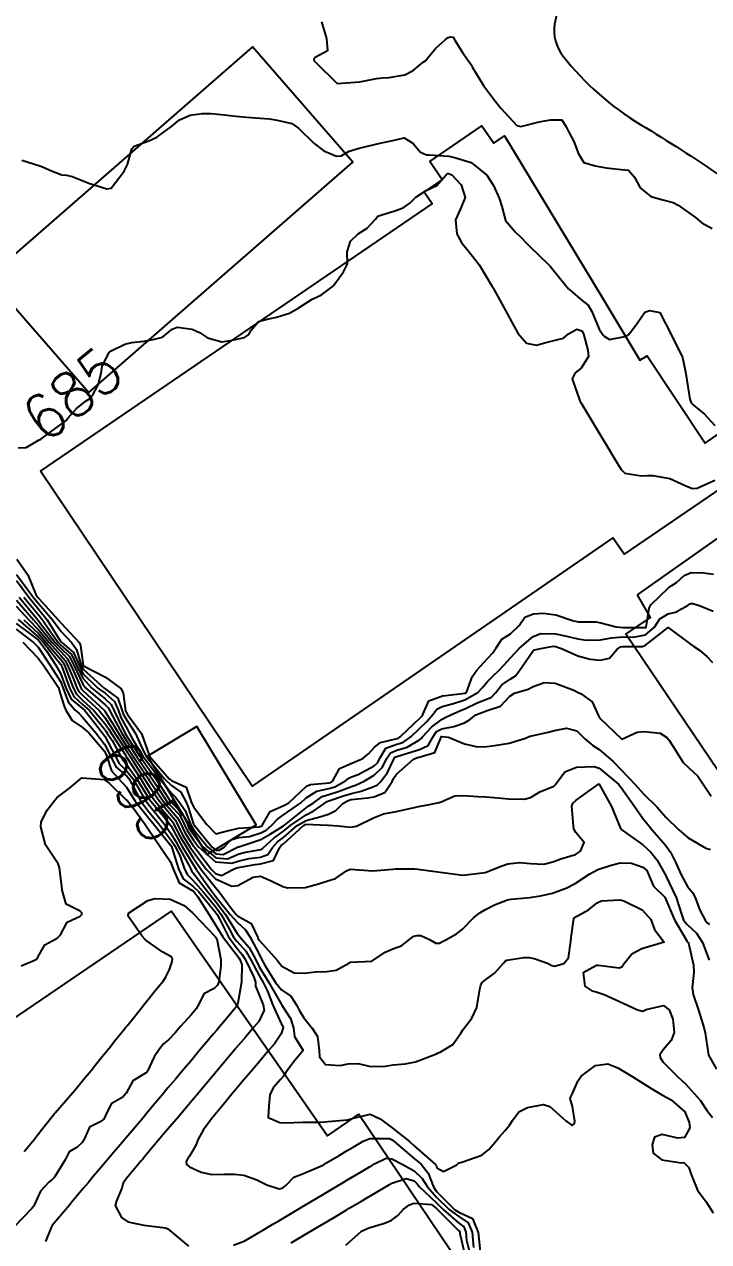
# Model space of a CAD drawing. Header units: metres. Extents: x 298520 to 308411, y 7433745 to 7450750.
# Drawn here: x 300762.4 to 300823.2, y 7443958.8 to 7444067.1 of the extents above; entities that cross this region are included whole.
import ezdxf
from ezdxf.enums import TextEntityAlignment as Align

# ---------------------------------------------------------------- set-up
doc = ezdxf.new("R2010")
doc.units = ezdxf.units.M
doc.header["$LTSCALE"] = 10
for name, color, linetype in [('Cotas', 45, 'Continuous'), ('Curvas de Nivel 1m', 11, 'Continuous'), ('Curvas de Nivel 5m', 15, 'Continuous'), ('Edificações', 30, 'Continuous'), ('Vias Primárias', 230, 'Continuous')]:
    doc.layers.add(name, color=color, linetype=linetype)
doc.styles.add('Style-STANDARD', font='STANDARD.shx')

msp = doc.modelspace()

# ---------------------------------------------------------------- linework, layer by layer
at = {"layer": 'Curvas de Nivel 1m', "flags": 128}
for points, elevation in [([(300788.81, 7444067.28), (300789.24, 7444065.81), (300789.33, 7444064.72), (300788.24, 7444064.12), (300788.11, 7444063.95), (300788.16, 7444063.82), (300788.23, 7444063.73), (300790.21, 7444061.8), (300792.21, 7444061.94), (300793.71, 7444062.26), (300794.22, 7444062.32), (300794.82, 7444062.34), (300796.22, 7444062.59), (300796.97, 7444062.97), (300797.86, 7444063.7), (300798.07, 7444063.86), (300798.24, 7444064.05), (300798.98, 7444064.96), (300799.79, 7444065.68), (300800.06, 7444065.89), (300800.27, 7444065.97), (300800.51, 7444065.93), (300800.66, 7444065.67), (300801.34, 7444064.57), (300802.01, 7444063.65), (300802.1, 7444063.52), (300802.23, 7444063.23), (300803.22, 7444061.64), (300804.19, 7444060.33), (300804.75, 7444059.62), (300806.17, 7444058.07), (300806.53, 7444057.97), (300808.17, 7444058.39), (300809.17, 7444058.57), (300810.17, 7444058.57), (300810.56, 7444057.95), (300810.77, 7444057.55), (300811.26, 7444056.65), (300811.66, 7444055.54), (300812.13, 7444054.77), (300813.16, 7444054.49), (300814.13, 7444054.32), (300815.47, 7444054.15), (300816.12, 7444054.11), (300816.64, 7444053.48), (300817.16, 7444052.53), (300818.1, 7444051.76), (300819.18, 7444051.45), (300820.09, 7444051.21), (300820.53, 7444050.99), (300822.07, 7444049.88), (300822.65, 7444049.41), (300823.57, 7444048.91)], 683), ([(300762.13, 7444055), (300763.74, 7444054.49), (300764.12, 7444054.33), (300764.62, 7444054.1), (300765.71, 7444053.68), (300766.11, 7444053.66), (300766.63, 7444053.55), (300768.1, 7444052.95), (300769.71, 7444052.43), (300770.1, 7444052.5), (300771.26, 7444054.02), (300771.55, 7444054.59), (300771.92, 7444056.01), (300772.15, 7444056.24), (300773.45, 7444056.7), (300774.15, 7444057.02), (300775.45, 7444057.97), (300776.17, 7444058.57), (300777.12, 7444059), (300778.18, 7444059.15), (300778.98, 7444059.13), (300780.17, 7444059.01), (300781.17, 7444058.91), (300782.17, 7444058.8), (300783.32, 7444058.73), (300784.17, 7444058.66), (300784.87, 7444058.56), (300786.17, 7444058.24), (300786.77, 7444057.83), (300788.15, 7444056.47), (300789.02, 7444055.81), (300790.14, 7444055.33), (300790.56, 7444055.37), (300791.27, 7444055.78), (300792.15, 7444056.05), (300793.53, 7444056.38), (300794.15, 7444056.52), (300795.16, 7444056.73), (300796.16, 7444056.96), (300796.92, 7444056.49), (300797.62, 7444055.71), (300798.14, 7444055.46), (300798.38, 7444055.45), (300800.14, 7444055.33), (300800.54, 7444055.27), (300802.13, 7444054.79), (300803.52, 7444053.64), (300804.1, 7444052.73), (300804.61, 7444051.62), (300804.84, 7444050.87), (300805.18, 7444049.62), (300806.05, 7444048.58), (300806.57, 7444048.12), (300807.07, 7444047.59), (300807.55, 7444047.09), (300808.03, 7444046.66), (300809.14, 7444045.57), (300810.01, 7444044.49), (300810.77, 7444043.55), (300811.98, 7444042.5), (300812.52, 7444042.08), (300812.85, 7444041.53), (300813.5, 7444039.96), (300813.8, 7444039.51), (300813.86, 7444039.43), (300813.94, 7444039.33), (300814.42, 7444039.03), (300815.94, 7444039.35), (300816.14, 7444039.49), (300816.92, 7444040.51), (300817.56, 7444041.47), (300817.97, 7444041.61), (300818.9, 7444041.45), (300819.94, 7444039.44), (300820.91, 7444037.43), (300821.18, 7444036.16), (300821.31, 7444035.43), (300821.57, 7444033.73), (300821.68, 7444033.42), (300821.87, 7444033.23), (300822.87, 7444032.41), (300823.79, 7444031.39)], 684), ([(300761.7, 7444019.52), (300762.67, 7444018.12), (300763.4, 7444016.38), (300763.57, 7444016.11), (300763.66, 7444016), (300765.4, 7444014.09), (300765.64, 7444013.82), (300767.26, 7444012.07), (300767.36, 7444011.82), (300767.59, 7444010.06), (300767.62, 7444010.03), (300769.58, 7444009), (300770.95, 7444008.02), (300771.16, 7444007.62), (300771.38, 7444006.01), (300771.42, 7444005.89), (300771.54, 7444005.7), (300772.79, 7444004), (300773.49, 7444001.99), (300775.26, 7443999.97), (300775.47, 7443999.82), (300776.75, 7443999.24), (300777.22, 7443997.94), (300777.27, 7443997.77), (300777.44, 7443997.46), (300778.58, 7443995.93), (300779.41, 7443995.07), (300780.07, 7443995.26), (300781.42, 7443995.59), (300783.25, 7443995.71), (300783.42, 7443995.75), (300783.5, 7443995.79), (300783.56, 7443995.87), (300784.24, 7443997.06), (300785.44, 7443997.59), (300785.91, 7443997.84), (300787.47, 7443999.33), (300787.81, 7443999.48), (300789.47, 7443999.61), (300789.63, 7443999.64), (300789.82, 7443999.8), (300790.4, 7444000.88), (300791.49, 7444001.38), (300792.48, 7444001.77), (300793.02, 7444002.24), (300793.51, 7444002.8), (300794.06, 7444003.2), (300795.52, 7444003.56), (300795.65, 7444003.6), (300795.83, 7444003.73), (300797.54, 7444005.37), (300797.71, 7444005.53), (300797.81, 7444005.7), (300798.35, 7444006.9), (300799.56, 7444007.35), (300799.86, 7444007.37), (300801.56, 7444007.58), (300801.69, 7444007.66), (300802.21, 7444009.03), (300802.63, 7444009.64), (300803.6, 7444010.69), (300804.05, 7444011.19), (300804.35, 7444011.62), (300804.86, 7444012.38), (300805.63, 7444012.88), (300806.39, 7444013.6), (300806.89, 7444014.34), (300807.65, 7444014.65), (300808.51, 7444014.71), (300809.65, 7444014.57), (300811.14, 7444014.05), (300811.64, 7444013.92), (300813.22, 7444013.93), (300813.64, 7444013.86), (300815.03, 7444013.5), (300815.63, 7444013.42), (300815.7, 7444013.42), (300817.63, 7444013.42), (300817.69, 7444013.47), (300817.96, 7444015.16), (300818.11, 7444015.46), (300819.68, 7444016.96), (300819.96, 7444017.16), (300820.37, 7444017.43), (300821.07, 7444018.05), (300821.7, 7444018.31), (300822.8, 7444018.3), (300823.69, 7444018.17)], 686), ([(300761.68, 7444018.13), (300763.17, 7444016.11), (300763.66, 7444015.53), (300764.86, 7444014.1), (300765.63, 7444013.07), (300766.6, 7444012.08), (300767.02, 7444011.48), (300767.43, 7444010.06), (300767.59, 7444009.72), (300769.48, 7444008.04), (300769.56, 7444007.99), (300770.68, 7444007.15), (300771.07, 7444006.02), (300771.19, 7444005.66), (300771.53, 7444005.09), (300772.25, 7444004), (300772.84, 7444002.66), (300773.21, 7444001.99), (300773.49, 7444001.61), (300774.83, 7443999.98), (300775.46, 7443999.37), (300776.28, 7443998.78), (300776.74, 7443997.95), (300776.94, 7443997.45), (300777.42, 7443995.94), (300779.06, 7443993.92), (300779.4, 7443993.64), (300779.7, 7443993.62), (300780.13, 7443993.91), (300780.75, 7443994.56), (300781.41, 7443994.76), (300782.39, 7443994.86), (300783.42, 7443995.17), (300783.87, 7443995.42), (300784.38, 7443995.86), (300784.88, 7443996.4), (300785.43, 7443996.76), (300786.96, 7443997.83), (300787.45, 7443998.27), (300788.4, 7443998.87), (300789.46, 7443999.11), (300790, 7443999.26), (300790.95, 7443999.79), (300791.24, 7444000.02), (300791.48, 7444000.14), (300792.07, 7444000.37), (300793.49, 7444001.13), (300793.81, 7444001.43), (300793.97, 7444001.75), (300794.54, 7444002.71), (300795.51, 7444003.05), (300796.03, 7444003.2), (300796.76, 7444003.71), (300797.53, 7444004.44), (300798.17, 7444005.06), (300798.71, 7444005.69), (300799.07, 7444006.16), (300799.55, 7444006.4), (300800.55, 7444006.67), (300801.56, 7444006.99), (300802.71, 7444007.64), (300803.12, 7444008.09), (300803.58, 7444008.63), (300804.08, 7444009.13), (300804.58, 7444009.62), (300805.08, 7444010.13), (300805.6, 7444010.71), (300806.42, 7444011.6), (300807.62, 7444012.63), (300808.31, 7444012.89), (300809.63, 7444012.88), (300810.48, 7444012.7), (300811.62, 7444012.41), (300812.39, 7444012.3), (300813.62, 7444012.32), (300814.6, 7444012.52), (300815.62, 7444012.59), (300816.53, 7444012.58), (300817.63, 7444012.79), (300818.43, 7444013.46), (300818.91, 7444014.19), (300819.65, 7444014.66), (300820.29, 7444014.8), (300821.41, 7444015.42), (300821.56, 7444015.53), (300821.66, 7444015.57), (300821.81, 7444015.57), (300822.34, 7444015.41), (300823.66, 7444014.88)], 687), ([(300761.68, 7444017.6), (300762.76, 7444016.12), (300763.65, 7444015.04), (300764.39, 7444014.1), (300765.61, 7444012.16), (300765.7, 7444012.09), (300766.75, 7444011.22), (300767.23, 7444010.07), (300767.58, 7444009.35), (300768.91, 7444008.05), (300769.56, 7444007.58), (300770.39, 7444006.86), (300770.73, 7444006.02), (300770.95, 7444005.43), (300771.53, 7444004.35), (300771.71, 7444004.01), (300771.95, 7444003.57), (300772.92, 7444002), (300773.49, 7444001.21), (300774.43, 7443999.98), (300775.45, 7443998.71), (300775.81, 7443998.33), (300776.12, 7443997.96), (300776.66, 7443997.17), (300777.15, 7443995.94), (300777.23, 7443995.75), (300777.42, 7443995.48), (300778.66, 7443993.93), (300779.39, 7443993.29), (300780.06, 7443993.25), (300781.34, 7443993.9), (300781.38, 7443993.92), (300781.4, 7443993.93), (300781.44, 7443993.94), (300783.41, 7443994.58), (300784.23, 7443995.04), (300785.42, 7443995.78), (300785.52, 7443995.85), (300787.44, 7443997.4), (300787.69, 7443997.56), (300788.05, 7443997.81), (300788.87, 7443998.39), (300789.45, 7443998.58), (300790.38, 7443998.87), (300791.47, 7443999.29), (300791.83, 7443999.42), (300792.61, 7443999.76), (300793.48, 7444000.29), (300794.23, 7444001), (300794.59, 7444001.74), (300794.94, 7444002.3), (300795.5, 7444002.52), (300796.42, 7444002.8), (300797.52, 7444003.44), (300797.67, 7444003.55), (300797.8, 7444003.7), (300798.62, 7444004.6), (300799.54, 7444005.29), (300799.8, 7444005.42), (300800.31, 7444005.67), (300801.16, 7444006.05), (300801.55, 7444006.21), (300802.64, 7444006.73), (300803.56, 7444007.1), (300803.94, 7444007.25), (300804.28, 7444007.62), (300804.86, 7444008.33), (300805.58, 7444008.85), (300806.05, 7444009.14), (300806.43, 7444009.6), (300807.61, 7444011.32), (300807.75, 7444011.44), (300808.32, 7444011.57), (300809.42, 7444011.76), (300809.61, 7444011.75), (300810.16, 7444011.55), (300811.61, 7444010.91), (300812.69, 7444010.61), (300813.6, 7444010.52), (300814.41, 7444010.69), (300815.11, 7444011.5), (300815.41, 7444011.7), (300815.62, 7444011.73), (300817.35, 7444011.74), (300817.62, 7444011.85), (300819.63, 7444013.44), (300821.62, 7444011.96), (300821.94, 7444011.74), (300822.42, 7444011.41), (300823.07, 7444010.86), (300823.6, 7444010.32)], 688), ([(300761.65, 7444015.32), (300762.78, 7444014.12), (300763.63, 7444013.23), (300764.59, 7444012.1), (300765.6, 7444010.95), (300766.01, 7444010.49), (300766.22, 7444010.08), (300766.71, 7444008.94), (300767.05, 7444008.07), (300767.22, 7444007.73), (300767.56, 7444007.38), (300769.01, 7444006.05), (300769.54, 7444005.42), (300770.08, 7444004.58), (300770.42, 7444004.03), (300771.5, 7444002.37), (300771.74, 7444002.01), (300772.24, 7444001.25), (300773.04, 7443999.99), (300773.46, 7443999.31), (300774.38, 7443997.98), (300775.43, 7443996.73), (300775.78, 7443996.32), (300775.97, 7443995.96), (300776.45, 7443995), (300777.1, 7443993.94), (300777.4, 7443993.5), (300778.54, 7443991.93), (300779.36, 7443991.07), (300780.84, 7443990.43), (300781.36, 7443990.5), (300782.72, 7443991.23), (300783.37, 7443991.33), (300784.33, 7443990.89), (300785.36, 7443990.4), (300785.79, 7443990.28), (300787.36, 7443990.3), (300788.53, 7443990.64), (300789.36, 7443990.9), (300790.05, 7443991.11), (300791.03, 7443991.78), (300791.25, 7443991.91), (300791.38, 7443991.93), (300793.33, 7443991.8), (300793.37, 7443991.8), (300795.16, 7443991.95), (300795.38, 7443991.96), (300797.12, 7443991.96), (300797.38, 7443991.94), (300799.37, 7443991.68), (300801.37, 7443991.42), (300803.37, 7443991.63), (300804.78, 7443992.22), (300805.39, 7443992.42), (300806.46, 7443992.53), (300807.39, 7443992.45), (300808.58, 7443992.38), (300809.39, 7443992.58), (300810.09, 7443992.86), (300811.4, 7443993.25), (300811.83, 7443993.53), (300812.18, 7443994.3), (300811.42, 7443995.19), (300811.24, 7443995.54), (300811.21, 7443995.76), (300811.07, 7443997.54), (300811.17, 7443997.82), (300811.45, 7443998.09), (300813.44, 7443999.51), (300813.47, 7443999.52), (300813.49, 7443999.51), (300813.54, 7443999.44), (300814.61, 7443997.5), (300815.42, 7443995.49), (300817.4, 7443994.09), (300818.09, 7443993.46), (300818.66, 7443992.73), (300819.37, 7443991.46), (300819.39, 7443991.44), (300819.4, 7443991.42), (300820.34, 7443989.43), (300820.82, 7443987.94), (300821.02, 7443987.42), (300821.32, 7443987.02), (300822.15, 7443986.25), (300822.7, 7443985.41), (300823.29, 7443983.86)], 692), ([(300761.66, 7444015.87), (300763.19, 7444014.11), (300763.64, 7444013.61), (300764.85, 7444012.1), (300765.6, 7444011.29), (300766.19, 7444010.67), (300766.5, 7444010.08), (300767.26, 7444008.37), (300767.39, 7444008.06), (300767.45, 7444007.95), (300767.56, 7444007.83), (300769.49, 7444006.04), (300769.54, 7444005.98), (300770.29, 7444004.79), (300770.74, 7444004.02), (300771.5, 7444002.8), (300772.04, 7444002), (300773.2, 7444000.27), (300773.38, 7443999.99), (300773.47, 7443999.85), (300774.72, 7443997.98), (300775.43, 7443997.15), (300775.99, 7443996.52), (300776.28, 7443995.96), (300776.65, 7443995.19), (300777.4, 7443994.02), (300777.46, 7443993.94), (300777.71, 7443993.63), (300779.01, 7443991.92), (300779.37, 7443991.55), (300779.91, 7443991.37), (300780.9, 7443991.9), (300781.23, 7443992.05), (300781.38, 7443992.09), (300782.9, 7443992.36), (300783.38, 7443992.4), (300784.52, 7443992.72), (300785.08, 7443993.85), (300785.21, 7443994.04), (300785.41, 7443994.2), (300787.19, 7443995.82), (300787.42, 7443995.93), (300789.36, 7443995.86), (300789.42, 7443995.86), (300790.3, 7443995.79), (300791.42, 7443995.68), (300791.92, 7443995.77), (300793.43, 7443996.52), (300794.32, 7443996.85), (300795.44, 7443997.07), (300797.19, 7443997.45), (300797.44, 7443997.52), (300797.6, 7443997.54), (300798.41, 7443997.69), (300799.27, 7443997.86), (300799.45, 7443997.94), (300800.65, 7443998.47), (300801.46, 7443998.48), (300802.71, 7443998.39), (300803.45, 7443998.38), (300804.81, 7443998.26), (300805.45, 7443998.2), (300806.89, 7443998.16), (300807.45, 7443998.35), (300808.22, 7443998.82), (300809.47, 7443999.32), (300809.59, 7443999.44), (300809.67, 7443999.56), (300810.44, 7444000.59), (300811.49, 7444001), (300813.06, 7444001.08), (300813.49, 7444000.92), (300815.23, 7443999.49), (300815.47, 7443999.21), (300816.67, 7443997.48), (300817.43, 7443996.43), (300817.85, 7443995.88), (300818.19, 7443995.46), (300819.4, 7443994.06), (300819.86, 7443993.44), (300820.32, 7443992.49), (300820.8, 7443991.43), (300821.36, 7443990.41), (300821.8, 7443989.86), (300822.05, 7443989.41), (300822.45, 7443988.29), (300822.92, 7443987.4), (300823.1, 7443987.17), (300823.32, 7443987.01)], 691), ([(300762.33, 7444016.12), (300763.65, 7444014.54), (300763.98, 7444014.11), (300764.71, 7444013.02), (300765.38, 7444012.09), (300765.61, 7444011.87), (300766.56, 7444011.03), (300767.01, 7444010.07), (300767.58, 7444008.92), (300768.36, 7444008.05), (300769.55, 7444007.1), (300770.1, 7444006.58), (300770.37, 7444006.03), (300770.73, 7444005.22), (300771.35, 7444004.01), (300771.52, 7444003.7), (300772.63, 7444002), (300773.48, 7444000.79), (300774.07, 7443999.98), (300775.23, 7443998.19), (300775.37, 7443997.97), (300775.44, 7443997.9), (300776.41, 7443996.93), (300776.87, 7443995.95), (300777.04, 7443995.56), (300777.41, 7443995.01), (300778.26, 7443993.93), (300779.39, 7443992.95), (300780.43, 7443992.87), (300781.39, 7443993.26), (300781.88, 7443993.41), (300783.4, 7443993.7), (300783.52, 7443993.75), (300783.64, 7443993.87), (300784.57, 7443994.7), (300785.42, 7443995.31), (300786.08, 7443995.84), (300787.43, 7443996.78), (300788.13, 7443997.12), (300789.1, 7443997.8), (300789.3, 7443997.95), (300789.45, 7443998.01), (300790.77, 7443998.47), (300791.46, 7443998.68), (300792.33, 7443998.89), (300793.47, 7443999.28), (300793.77, 7443999.45), (300794.07, 7443999.74), (300794.67, 7444000.55), (300795.24, 7444001.73), (300795.34, 7444001.89), (300795.5, 7444001.95), (300796.85, 7444002.36), (300797.51, 7444002.58), (300798.28, 7444002.93), (300798.72, 7444003.69), (300799.04, 7444004.17), (300799.52, 7444004.43), (300800.57, 7444004.63), (300801.53, 7444004.96), (300801.98, 7444005.21), (300802.54, 7444005.65), (300803.55, 7444006.04), (300804.73, 7444006.44), (300805.56, 7444007.31), (300805.97, 7444007.6), (300807.2, 7444007.95), (300807.57, 7444008.14), (300808.61, 7444008.54), (300809.58, 7444008.47), (300811.25, 7444007.86), (300811.57, 7444007.69), (300811.91, 7444007.53), (300812.87, 7444006.83), (300813.48, 7444005.51), (300813.54, 7444005.4), (300815.51, 7444003.49), (300816.88, 7444004.12), (300817.52, 7444004.17), (300818.94, 7444004.03), (300819.52, 7444003.65), (300819.71, 7444003.44), (300820.1, 7444002.84), (300820.99, 7444001.43), (300821.49, 7444000.94), (300822.27, 7444000.2), (300822.83, 7443999.4), (300823.46, 7443998.42)], 689), ([(300761.81, 7444014.13), (300763.62, 7444012.58), (300764.06, 7444012.11), (300765.59, 7444010.18), (300765.64, 7444010.13), (300765.66, 7444010.09), (300765.71, 7444009.97), (300766.38, 7444008.08), (300766.77, 7444007.29), (300767.55, 7444006.58), (300768.15, 7444006.05), (300769.53, 7444004.37), (300769.66, 7444004.17), (300769.74, 7444004.04), (300770.18, 7444003.37), (300770.92, 7444002.02), (300771.12, 7444001.65), (300771.48, 7444001.21), (300772.35, 7444000), (300773.45, 7443998.23), (300773.62, 7443997.99), (300774.56, 7443996.85), (300775.28, 7443995.97), (300775.42, 7443995.75), (300776.05, 7443994.6), (300776.42, 7443993.95), (300777.38, 7443992.35), (300777.65, 7443991.94), (300778.3, 7443990.99), (300779.07, 7443989.92), (300779.35, 7443989.58), (300780.69, 7443987.91), (300781.32, 7443987.2), (300782, 7443986.58), (300782.47, 7443985.88), (300782.76, 7443985.34), (300783.29, 7443984.31), (300783.5, 7443983.87), (300783.8, 7443983.34), (300784.7, 7443981.86), (300785.25, 7443981.22), (300786.06, 7443980.65), (300786.61, 7443979.83), (300786.81, 7443979.4), (300787.22, 7443978.71), (300787.96, 7443977.81), (300788.44, 7443977.06), (300788.6, 7443975.81), (300788.62, 7443975.25), (300789.17, 7443974.57), (300790.47, 7443974.48), (300791.17, 7443974.63), (300792.07, 7443974.67), (300793.17, 7443974.39), (300794.48, 7443974.43), (300795.17, 7443974.54), (300796.25, 7443974.64), (300797.17, 7443974.82), (300799.02, 7443975.53), (300799.18, 7443975.6), (300799.23, 7443975.63), (300799.36, 7443975.68), (300800.5, 7443976.36), (300801.2, 7443977.35), (300801.39, 7443977.66), (300802.18, 7443978.69), (300802.61, 7443979.64), (300802.88, 7443981.26), (300802.98, 7443981.63), (300803.07, 7443981.82), (300803.26, 7443982), (300804.2, 7443982.69), (300805.01, 7443983.61), (300805.14, 7443983.76), (300805.29, 7443983.85), (300806.8, 7443984.08), (300807.29, 7443984.08), (300807.71, 7443984.01), (300808.91, 7443983.57), (300809.28, 7443983.38), (300809.54, 7443983.3), (300810.37, 7443983.55), (300810.78, 7443984.05), (300810.98, 7443985.54), (300811, 7443985.85), (300811.24, 7443987.54), (300811.27, 7443987.6), (300811.32, 7443987.64), (300812.55, 7443988.31), (300813.34, 7443988.95), (300813.72, 7443989.13), (300815.35, 7443989.21), (300815.7, 7443989.13), (300817.34, 7443988.31), (300818.11, 7443987.46), (300818.43, 7443986.57), (300819.3, 7443985.44), (300817.3, 7443984.86), (300816.4, 7443984.37), (300815.71, 7443983.49), (300815.53, 7443983.23), (300815.28, 7443983.14), (300813.43, 7443983.36), (300813.28, 7443983.37), (300812.08, 7443982.72), (300812.24, 7443981.53), (300812.86, 7443981.12), (300813.25, 7443981.02), (300813.95, 7443980.8), (300815.24, 7443980.21), (300816.85, 7443979.47), (300817.23, 7443979.33), (300817.38, 7443979.32), (300817.69, 7443979.46), (300819.24, 7443979.82), (300819.74, 7443979.43), (300820.06, 7443978.6), (300820.17, 7443977.43), (300819.92, 7443976.71), (300819.19, 7443975.88), (300818.9, 7443975.44), (300818.93, 7443975.19), (300819.18, 7443974.81), (300820.52, 7443973.43), (300821.15, 7443972.88), (300822.49, 7443971.41), (300823.12, 7443970.44), (300823.59, 7443969.87)], 694), ([(300762.32, 7444014.12), (300763.62, 7444012.89), (300764.32, 7444012.1), (300765.6, 7444010.58), (300765.82, 7444010.31), (300765.94, 7444010.08), (300766.19, 7444009.47), (300766.72, 7444008.07), (300767, 7444007.51), (300767.55, 7444006.97), (300768.56, 7444006.05), (300769.53, 7444004.89), (300769.87, 7444004.38), (300770.08, 7444004.03), (300771.28, 7444002.23), (300771.41, 7444002.01), (300771.44, 7444001.96), (300771.49, 7444001.87), (300772.69, 7444000), (300773.45, 7443998.77), (300774.01, 7443997.98), (300775.43, 7443996.29), (300775.57, 7443996.11), (300775.65, 7443995.97), (300776.25, 7443994.8), (300776.75, 7443993.95), (300777.39, 7443992.95), (300778.08, 7443991.93), (300779.36, 7443990.31), (300779.7, 7443989.92), (300780.75, 7443988.49), (300781.21, 7443987.9), (300781.32, 7443987.8), (300782.56, 7443987.12), (300783.13, 7443985.87), (300783.18, 7443985.75), (300783.3, 7443985.59), (300784.85, 7443983.85), (300785.27, 7443983.3), (300786.37, 7443982.73), (300787.27, 7443982.69), (300788.26, 7443982.82), (300789.27, 7443982.85), (300790.11, 7443982.95), (300791.28, 7443983.62), (300791.39, 7443983.67), (300793.28, 7443983.75), (300794.46, 7443984.57), (300795.29, 7443984.92), (300795.91, 7443985.11), (300796.66, 7443985.72), (300797.03, 7443985.99), (300797.31, 7443986.05), (300797.65, 7443986.05), (300798.42, 7443985.69), (300798.98, 7443985.37), (300799.3, 7443985.37), (300799.51, 7443985.47), (300799.86, 7443985.67), (300800.8, 7443986.18), (300801.31, 7443986.57), (300802.34, 7443987.64), (300802.9, 7443988.07), (300803.33, 7443988.32), (300804.19, 7443988.77), (300805.35, 7443989.2), (300805.69, 7443989.27), (300807.35, 7443989.41), (300807.5, 7443989.44), (300808.28, 7443989.58), (300809.36, 7443989.81), (300810.62, 7443990.29), (300811.36, 7443990.68), (300812.68, 7443991.52), (300813.38, 7443991.9), (300814.58, 7443992.3), (300815.38, 7443992.49), (300816.38, 7443992.48), (300817.38, 7443992.13), (300817.73, 7443991.82), (300817.89, 7443991.46), (300818.34, 7443990.43), (300819.35, 7443989.44), (300820.21, 7443987.43), (300821.3, 7443985.58), (300821.37, 7443985.49), (300821.42, 7443985.42), (300821.47, 7443985.24), (300821.91, 7443983.41), (300821.94, 7443982.74), (300821.78, 7443981.41), (300821.86, 7443980.8), (300822.33, 7443979.41), (300822.85, 7443977.76), (300822.93, 7443977.4), (300823.19, 7443975.62), (300823.22, 7443975.43), (300823.23, 7443975.4), (300823.95, 7443974.17)], 693), ([(300761.63, 7444013.28), (300763.18, 7444012.11), (300763.61, 7444011.67), (300764.64, 7444010.1), (300765.57, 7444008.64), (300765.78, 7444008.09), (300766.28, 7444006.81), (300766.9, 7444006.07), (300767.25, 7444005.77), (300767.54, 7444005.46), (300768.74, 7444004.05), (300769.51, 7444003.05), (300770.03, 7444002.03), (300770.5, 7444001.04), (300771.48, 7444000.22), (300771.67, 7444000.01), (300771.93, 7443999.54), (300772.74, 7443998), (300773.43, 7443997.05), (300774.32, 7443995.98), (300775.41, 7443994.56), (300775.64, 7443994.2), (300775.77, 7443993.96), (300776.19, 7443993.15), (300776.62, 7443991.95), (300776.87, 7443991.45), (300777.36, 7443990.96), (300778.29, 7443989.93), (300779.33, 7443988.64), (300779.87, 7443987.91), (300780.6, 7443986.62), (300780.97, 7443985.9), (300781.3, 7443985.5), (300782.06, 7443984.66), (300782.51, 7443983.88), (300783.26, 7443982.48), (300783.62, 7443981.87), (300784, 7443981.1), (300784.48, 7443979.86), (300785.22, 7443978.23), (300785.35, 7443977.99), (300785.38, 7443977.85), (300785.2, 7443977.29), (300784.62, 7443976.42), (300784.15, 7443975.86), (300783.71, 7443975.33), (300783.17, 7443974.69), (300782.49, 7443973.88), (300781.87, 7443973.17), (300781.14, 7443972.31), (300780.95, 7443972.08), (300780.8, 7443971.9), (300780.04, 7443970.99), (300779.16, 7443969.92), (300779.14, 7443969.89), (300779.11, 7443969.86), (300778.29, 7443968.74), (300777.82, 7443967.93), (300777.63, 7443967.39), (300777.07, 7443966.42), (300776.87, 7443966.14), (300776.76, 7443965.94), (300776.79, 7443965.68), (300777.06, 7443965.47), (300778.11, 7443964.99), (300779.05, 7443964.8), (300780.15, 7443964.81), (300781.05, 7443964.82), (300781.88, 7443964.72), (300783.05, 7443964.31), (300783.93, 7443963.86), (300785.04, 7443963.5), (300785.33, 7443963.56), (300785.66, 7443963.84), (300786.33, 7443964.56), (300787.05, 7443964.82), (300788.85, 7443965.59), (300789.06, 7443965.72), (300789.11, 7443965.75), (300789.19, 7443965.8), (300790.37, 7443966.49), (300791.08, 7443966.91), (300791.62, 7443967.23), (300792.5, 7443967.76), (300793.1, 7443967.98), (300794.84, 7443967.99), (300795.09, 7443967.86), (300795.27, 7443967.73), (300797.07, 7443966.19), (300797.66, 7443965.7), (300798.28, 7443964.92), (300798.76, 7443963.68), (300799.04, 7443963.29), (300800.66, 7443961.66), (300801.01, 7443961.45), (300802.25, 7443960.88), (300802.74, 7443959.64), (300802.96, 7443957.65)], 696), ([(300762.23, 7444012.12), (300763.6, 7444010.69), (300764.04, 7444010.11), (300765.11, 7444008.55), (300765.41, 7444008.09), (300765.56, 7444007.57), (300765.92, 7444006.45), (300766.06, 7444006.08), (300766.61, 7444005.15), (300767.53, 7444004.53), (300768.09, 7444004.05), (300769.5, 7444002.44), (300769.69, 7444002.04), (300770.12, 7444000.67), (300770.7, 7444000.02), (300771.46, 7443999.24), (300772.24, 7443998), (300773.43, 7443996.48), (300773.84, 7443995.99), (300775.4, 7443994.04), (300775.43, 7443994), (300775.45, 7443993.97), (300775.49, 7443993.88), (300776.08, 7443991.96), (300776.5, 7443991.09), (300777.36, 7443990.42), (300777.88, 7443989.93), (300779.33, 7443988.16), (300779.51, 7443987.92), (300779.73, 7443987.51), (300780.53, 7443985.91), (300781.29, 7443984.9), (300781.75, 7443984.36), (300782.04, 7443983.89), (300782.79, 7443982.34), (300782.92, 7443981.88), (300782.93, 7443981.55), (300783.24, 7443980.83), (300783.62, 7443979.87), (300783.7, 7443979.39), (300783.22, 7443978.39), (300782.78, 7443977.88), (300782.06, 7443977.03), (300781.18, 7443976.01), (300781.13, 7443975.95), (300781.09, 7443975.9), (300780.22, 7443974.86), (300779.44, 7443973.92), (300779.31, 7443973.77), (300779.16, 7443973.59), (300778.4, 7443972.68), (300777.77, 7443971.93), (300777.48, 7443971.59), (300777.13, 7443971.17), (300776.1, 7443969.96), (300775.1, 7443968.78), (300774.73, 7443968.34), (300774.43, 7443967.98), (300773.81, 7443967.25), (300773.07, 7443966.36), (300772.9, 7443966.16), (300772.76, 7443965.99), (300771.42, 7443964.39), (300771.17, 7443964.02), (300771.13, 7443963.93), (300771.04, 7443963.57), (300770.58, 7443962.46), (300770.44, 7443962.03), (300771, 7443960.95), (300771.57, 7443960.58), (300773, 7443960.27), (300774.93, 7443960.04), (300774.99, 7443960.02), (300775.14, 7443959.97), (300776.98, 7443958.41)], 697), ([(300762.07, 7443983.33), (300763.28, 7443983.84), (300763.45, 7443983.93), (300763.58, 7443984.11), (300764.18, 7443985.22), (300765.3, 7443985.79), (300765.58, 7443986.09), (300766.18, 7443987.22), (300767.33, 7443987.75), (300767.47, 7443987.92), (300767.47, 7443988.06), (300767.33, 7443988.21), (300766.1, 7443988.84), (300765.72, 7443990.08), (300765.69, 7443990.41), (300765.5, 7443992.09), (300765.38, 7443992.41), (300764.25, 7443994.1), (300763.82, 7443995.71), (300763.86, 7443996.11), (300764.36, 7443997.17), (300765.08, 7443998.09), (300765.27, 7443998.27), (300765.45, 7443998.42), (300766.39, 7443999.14), (300767.47, 7444000.06), (300769.47, 7443999.92), (300769.9, 7443999.6), (300771.44, 7443998.12), (300771.54, 7443998.01), (300772.04, 7443997.4), (300773.06, 7443995.99), (300773.42, 7443995.46), (300774.41, 7443993.98), (300775.38, 7443992.6), (300775.6, 7443991.97), (300776.13, 7443990.73), (300777.35, 7443990.02), (300777.45, 7443989.94), (300777.81, 7443989.47), (300778.79, 7443987.93), (300779.31, 7443987.07), (300780.03, 7443985.91), (300781.29, 7443984.26), (300781.45, 7443984.06), (300781.55, 7443983.9), (300781.71, 7443983.46), (300781.68, 7443981.89), (300781.36, 7443980.02), (300781.34, 7443979.9), (300781.23, 7443979.72), (300780.41, 7443978.72), (300779.73, 7443977.91), (300779.49, 7443977.63), (300779.2, 7443977.29), (300778.57, 7443976.55), (300778.05, 7443975.93), (300777.65, 7443975.46), (300777.17, 7443974.88), (300776.39, 7443973.95), (300775.83, 7443973.29), (300775.14, 7443972.49), (300774.9, 7443972.2), (300774.71, 7443971.97), (300773.99, 7443971.11), (300773.11, 7443970.06), (300773.05, 7443969.99), (300772.78, 7443969.66), (300771.39, 7443968.02), (300771.26, 7443967.85), (300771.09, 7443967.65), (300770.33, 7443966.77), (300769.71, 7443966.03), (300769.41, 7443965.68), (300769.06, 7443965.26), (300768.5, 7443964.6), (300768.04, 7443964.05), (300767.58, 7443963.5), (300767.02, 7443962.84), (300766.66, 7443962.42), (300766.37, 7443962.07), (300765, 7443960.43), (300764.84, 7443960.24), (300764.76, 7443960.09), (300764.26, 7443958.82)], 698), ([(300762.35, 7443966.84), (300763.09, 7443967.73), (300763.26, 7443967.94), (300763.39, 7443968.11), (300764.14, 7443969.06), (300764.97, 7443970.09), (300765.03, 7443970.17), (300765.11, 7443970.27), (300766.68, 7443972.07), (300766.89, 7443972.31), (300767.14, 7443972.61), (300767.79, 7443973.41), (300768.31, 7443974.05), (300768.69, 7443974.53), (300769.17, 7443975.13), (300769.58, 7443975.64), (300769.9, 7443976.03), (300770.47, 7443976.75), (300771.21, 7443977.66), (300771.37, 7443977.86), (300771.5, 7443978.02), (300772.57, 7443979.34), (300773.09, 7443979.99), (300773.23, 7443980.17), (300774.04, 7443981.18), (300774.71, 7443981.98), (300774.93, 7443982.3), (300775.27, 7443983.03), (300775.52, 7443983.72), (300775.54, 7443983.97), (300775.45, 7443984.13), (300775.29, 7443984.22), (300774.7, 7443984.57), (300773.3, 7443985.54), (300773.05, 7443985.74), (300772.83, 7443986), (300771.59, 7443987.76), (300771.62, 7443988.02), (300773.34, 7443989.15), (300774, 7443989.32), (300775.34, 7443989.27), (300776.59, 7443988.7), (300777.32, 7443988.07), (300777.45, 7443987.94), (300779.3, 7443985.99), (300779.36, 7443985.92), (300779.48, 7443985.74), (300779.85, 7443983.91), (300779.85, 7443983.34), (300779.66, 7443981.92), (300779.55, 7443981.62), (300779.25, 7443981.33), (300778.32, 7443980.85), (300777.88, 7443979.93), (300777.65, 7443979.51), (300777.22, 7443978.98), (300776.27, 7443977.95), (300775.78, 7443977.39), (300775.19, 7443976.76), (300774.75, 7443976.41), (300774.43, 7443975.98), (300773.92, 7443975.24), (300773.32, 7443973.99), (300773.26, 7443973.89), (300773.16, 7443973.81), (300772.03, 7443973.13), (300771.42, 7443972.02), (300771.13, 7443971.68), (300770.08, 7443971.08), (300769.6, 7443970.04), (300769.43, 7443969.72), (300769.11, 7443969.46), (300768.16, 7443968.99), (300767.74, 7443968.05), (300767.52, 7443967.63), (300767.08, 7443967.22), (300766.35, 7443966.79), (300765.99, 7443966.08), (300765.05, 7443964.54), (300764.82, 7443964.32), (300764.54, 7443964.1), (300763.81, 7443963.32), (300763.27, 7443962.11), (300763.18, 7443961.94), (300763.01, 7443961.75), (300761.46, 7443960.13)], 699), ([(300780.98, 7443958.49), (300781.98, 7443958.88), (300782.99, 7443959.47), (300783.24, 7443959.62), (300783.64, 7443959.86), (300784.48, 7443960.37), (300785, 7443960.68), (300785.74, 7443961.11), (300786.93, 7443961.83), (300786.98, 7443961.86), (300787.01, 7443961.88), (300788.24, 7443962.6), (300789.03, 7443963.07), (300789.49, 7443963.34), (300790.23, 7443963.79), (300790.74, 7443964.09), (300791.05, 7443964.28), (300792.32, 7443965.02), (300793.06, 7443965.46), (300793.24, 7443965.57), (300793.53, 7443965.75), (300794.56, 7443966.24), (300795.07, 7443966.19), (300795.98, 7443965.72), (300797.06, 7443965.11), (300797.77, 7443964.42), (300798.24, 7443963.69), (300799.03, 7443962.77), (300800.15, 7443961.67), (300801.01, 7443961.04), (300801.86, 7443960.5), (300802.2, 7443959.65), (300802.32, 7443958.31)], 697), ([(300786.11, 7443958.71), (300786.99, 7443959.24), (300787.95, 7443959.82), (300789, 7443960.43), (300789.86, 7443960.94), (300791.01, 7443961.62), (300791.27, 7443961.78), (300792.35, 7443962.43), (300793.03, 7443962.83), (300793.61, 7443963.17), (300794.57, 7443963.73), (300794.86, 7443963.91), (300795.05, 7443964.02), (300796.33, 7443964.43), (300797.05, 7443964.22), (300797.31, 7443963.97), (300797.53, 7443963.7), (300799.02, 7443962.27), (300799.64, 7443961.67), (300801, 7443960.49), (300801.46, 7443960.12), (300801.65, 7443959.65), (300801.7, 7443958.94), (300802.03, 7443957.65)], 698), ([(300790.98, 7443958.5), (300792.37, 7443959.76), (300793, 7443960.05), (300794.32, 7443960.42), (300795, 7443960.7), (300795.6, 7443961.13), (300796.11, 7443961.72), (300796.64, 7443962.09), (300797.02, 7443962.24), (300798.58, 7443962.13), (300799.01, 7443961.79), (300799.13, 7443961.68), (300800.99, 7443959.81), (300801.07, 7443959.74), (300801.1, 7443959.66), (300801.11, 7443959.54), (300801.56, 7443957.65)], 699)]:
    msp.add_lwpolyline(points, dxfattribs=dict(at, elevation=elevation))
at = {"layer": 'Curvas de Nivel 5m', "flags": 128}
for points, elevation in [([(300761.82, 7444029.4), (300762.52, 7444029.43), (300763.7, 7444030.11), (300763.78, 7444030.16), (300763.83, 7444030.19), (300764.18, 7444030.44), (300765.85, 7444031.66), (300766.09, 7444031.84), (300766.28, 7444032.08), (300767.01, 7444032.92), (300767.87, 7444033.58), (300768.16, 7444033.77), (300768.42, 7444034.05), (300768.94, 7444035), (300769.21, 7444036.05), (300769.29, 7444036.66), (300769.92, 7444037.9), (300770.09, 7444038.04), (300771.31, 7444038.64), (300771.93, 7444038.77), (300773.04, 7444038.89), (300773.94, 7444039.06), (300774.66, 7444039.26), (300775.53, 7444039.97), (300775.95, 7444040.15), (300777.29, 7444039.95), (300777.95, 7444039.65), (300778.67, 7444039.2), (300779.94, 7444038.84), (300780.85, 7444038.99), (300781.94, 7444039.22), (300782.33, 7444039.5), (300782.56, 7444039.88), (300783.21, 7444040.63), (300783.96, 7444040.86), (300784.79, 7444041.03), (300785.97, 7444041.38), (300786.73, 7444041.84), (300787.98, 7444042.63), (300788.79, 7444043.01), (300789.87, 7444043.8), (300789.92, 7444043.87), (300790, 7444043.99), (300790.75, 7444045.05), (300791.11, 7444045.78), (300791.08, 7444046.83), (300791.38, 7444047.78), (300792.05, 7444048.44), (300792.87, 7444048.95), (300793.6, 7444049.75), (300793.82, 7444050), (300794.07, 7444050.09), (300795.34, 7444050.47), (300796.08, 7444050.76), (300796.66, 7444051.15), (300797.19, 7444051.71), (300798.1, 7444052.29), (300799.05, 7444052.75), (300799.89, 7444053.68), (300800, 7444053.79), (300800.11, 7444053.79), (300800.39, 7444053.68), (300801.24, 7444052.8), (300801.59, 7444051.66), (300801.15, 7444050.59), (300800.73, 7444049.67), (300800.84, 7444048.45), (300801.27, 7444047.66), (300801.61, 7444047.23), (300802.03, 7444046.72), (300802.87, 7444045.64), (300803.99, 7444043.75), (300804.06, 7444043.63), (300804.15, 7444043.47), (300805.17, 7444041.62), (300805.95, 7444040.2), (300806.28, 7444039.6), (300807.05, 7444038.71), (300807.93, 7444038.53), (300808.75, 7444038.76), (300809.94, 7444039.07), (300810.33, 7444039.16), (300810.79, 7444039.55), (300811.53, 7444039.96), (300811.95, 7444039.8), (300812.11, 7444039.54), (300812.5, 7444038.1), (300812.57, 7444037.53), (300811.91, 7444036.5), (300811.38, 7444036.08), (300811.11, 7444035.55), (300811.74, 7444033.68), (300811.81, 7444033.54), (300811.87, 7444033.43), (300812.58, 7444032.25), (300813.02, 7444031.52), (300813.83, 7444030.18), (300814.24, 7444029.51), (300814.9, 7444028.41), (300815.46, 7444027.49), (300815.8, 7444027.16), (300817.25, 7444026.92), (300817.8, 7444026.95), (300818.29, 7444026.96), (300819.8, 7444026.67), (300821.16, 7444026.05), (300821.79, 7444025.78), (300822.21, 7444025.83), (300823.79, 7444026.52)], 685), ([(300761.9, 7444016.13), (300763.14, 7444014.62), (300763.58, 7444014.11), (300763.64, 7444014.03), (300765.11, 7444012.1), (300765.61, 7444011.6), (300766.37, 7444010.85), (300766.77, 7444010.07), (300767.57, 7444008.39), (300767.82, 7444008.06), (300769.55, 7444006.56), (300769.81, 7444006.3), (300769.96, 7444006.03), (300770.51, 7444005), (300771.05, 7444004.02), (300771.51, 7444003.25), (300772.33, 7444002), (300773.48, 7444000.34), (300773.72, 7443999.99), (300774.23, 7443999.21), (300775.05, 7443997.97), (300775.44, 7443997.54), (300776.2, 7443996.73), (300776.58, 7443995.95), (300776.84, 7443995.37), (300777.41, 7443994.53), (300777.86, 7443993.94), (300779.38, 7443992.6), (300780.82, 7443992.47), (300781.38, 7443992.65), (300782.38, 7443992.89), (300783.39, 7443993.02), (300784.02, 7443993.23), (300784.45, 7443993.86), (300784.89, 7443994.37), (300785.41, 7443994.77), (300786.64, 7443995.83), (300787.43, 7443996.28), (300788.65, 7443996.59), (300789.43, 7443996.83), (300790.07, 7443997.16), (300790.7, 7443997.79), (300791.17, 7443998.06), (300791.45, 7443998.13), (300792.92, 7443998.29), (300793.45, 7443998.37), (300794.45, 7443998.75), (300795.08, 7443999.73), (300795.21, 7443999.99), (300795.48, 7444000.39), (300796.98, 7444001.71), (300797.33, 7444001.87), (300797.5, 7444001.9), (300798.88, 7444002.31), (300799.44, 7444003.68), (300799.46, 7444003.73), (300799.51, 7444003.75), (300800.11, 7444003.67), (300801.51, 7444003.1), (300802.69, 7444002.83), (300803.51, 7444002.86), (300804.18, 7444002.95), (300805.51, 7444003.15), (300806.94, 7444003.59), (300807.34, 7444003.76), (300807.52, 7444003.8), (300808.97, 7444004.12), (300809.52, 7444004.27), (300810.6, 7444004.47), (300811.52, 7444004.25), (300812.22, 7444003.53), (300812.93, 7444002.95), (300813.5, 7444002.58), (300814.74, 7444001.5), (300815.49, 7444000.75), (300816.7, 7443999.48), (300817.46, 7443998.65), (300818.65, 7443997.45), (300819.03, 7443997.03), (300819.43, 7443996.55), (300820.6, 7443995.43), (300821.41, 7443994.72), (300823, 7443993.8), (300823.4, 7443993.68)], 690), ([(300761.64, 7444013.79), (300762.8, 7444012.94), (300763.62, 7444012.29), (300763.78, 7444012.11), (300764.34, 7444011.37), (300765.18, 7444010.09), (300765.58, 7444009.38), (300766.07, 7444008.08), (300766.54, 7444007.07), (300767.54, 7444006.23), (300767.75, 7444006.06), (300768.65, 7444004.93), (300769.32, 7444004.04), (300769.52, 7444003.76), (300770.44, 7444002.03), (300770.81, 7444001.35), (300771.48, 7444000.66), (300772.01, 7444000), (300772.83, 7443998.62), (300773.19, 7443997.99), (300773.44, 7443997.65), (300774.8, 7443995.98), (300775.41, 7443995.12), (300775.84, 7443994.4), (300776.09, 7443993.96), (300777.01, 7443992.31), (300777.17, 7443991.94), (300777.23, 7443991.8), (300777.37, 7443991.64), (300778.69, 7443989.93), (300779.34, 7443989.11), (300780.25, 7443987.91), (300781.31, 7443986.23), (300781.44, 7443986.04), (300781.58, 7443985.9), (300782.38, 7443984.97), (300782.96, 7443983.87), (300783.27, 7443983.26), (300784.13, 7443981.86), (300785.23, 7443979.91), (300785.26, 7443979.87), (300785.28, 7443979.85), (300786.05, 7443978.67), (300786.3, 7443977.83), (300786.41, 7443977.05), (300787.18, 7443975.83), (300786.27, 7443974.74), (300785.64, 7443973.85), (300785.45, 7443973.56), (300785.15, 7443973.23), (300784.49, 7443972.51), (300784.22, 7443971.86), (300784.11, 7443970.87), (300784.06, 7443969.86), (300785.11, 7443969.42), (300785.58, 7443969.37), (300787.11, 7443969.43), (300788.75, 7443969.45), (300789.11, 7443969.47), (300789.39, 7443969.51), (300791.11, 7443969.64), (300791.53, 7443969.77), (300793.12, 7443970.16), (300794.03, 7443969.74), (300795.1, 7443968.93), (300796.62, 7443967.71), (300797.09, 7443967.31), (300798.95, 7443965.68), (300798.99, 7443965.61), (300799.06, 7443965.39), (300799.66, 7443965.07), (300800.85, 7443965.66), (300800.96, 7443965.77), (300801.06, 7443965.84), (300801.3, 7443965.89), (300803.07, 7443966.5), (300803.7, 7443967), (300804.21, 7443967.62), (300804.6, 7443968.11), (300805.1, 7443968.66), (300805.54, 7443969.17), (300805.78, 7443969.6), (300806.36, 7443970.36), (300807.12, 7443970.76), (300808.56, 7443971), (300809.13, 7443970.83), (300810.53, 7443969.55), (300811.11, 7443969.16), (300811.32, 7443969.32), (300811.34, 7443969.54), (300811.13, 7443970.83), (300810.93, 7443971.54), (300810.98, 7443971.7), (300811.14, 7443971.98), (300811.61, 7443973.09), (300811.89, 7443973.53), (300813.17, 7443974.48), (300814.29, 7443974.62), (300815.17, 7443974.28), (300816.49, 7443973.48), (300817.16, 7443973.06), (300818.2, 7443972.4), (300819.14, 7443971.84), (300819.9, 7443971.43), (300821.12, 7443970.37), (300821.5, 7443969.42), (300821.58, 7443968.95), (300821.09, 7443968.08), (300820.5, 7443968.02), (300819.1, 7443968.36), (300818.44, 7443968.1), (300818.21, 7443967.45), (300818.32, 7443966.7), (300819.07, 7443966.08), (300820.63, 7443965.86), (300821.07, 7443965.84), (300821.48, 7443965.42), (300821.7, 7443964.78), (300822.24, 7443963.41), (300823.03, 7443962.37), (300823.66, 7443961.39)], 695)]:
    msp.add_lwpolyline(points, dxfattribs=dict(at, elevation=elevation))
at = {"layer": 'Edificações'}
for points in [[(300759.16, 7444044.58), (300768.1, 7444034.33), (300791.6, 7444054.81), (300782.66, 7444065.07)], [(300763.81, 7444027.34), (300798.66, 7444051.11), (300797.95, 7444052.15), (300799.55, 7444053.24), (300798.43, 7444054.88), (300803.06, 7444058.04), (300804.12, 7444056.5), (300805.07, 7444057.15), (300813.84, 7444042.7), (300817.11, 7444037.21), (300817.76, 7444037.6), (300822.93, 7444029.82), (300826.17, 7444032.07), (300829.46, 7444027.15), (300825.64, 7444024.26), (300824.41, 7444025.89), (300815.72, 7444019.94), (300814.72, 7444021.41), (300782.63, 7443999.33)], [(300816.91, 7444016.33), (300833.7, 7444028.17), (300853.17, 7443999.99), (300841.74, 7443991.58), (300835.27, 7444000.38), (300827.85, 7443995.11), (300815.87, 7444012.83), (300818.06, 7444014.31)], [(300773.33, 7444002), (300778.61, 7443993.25), (300782.98, 7443995.89), (300777.71, 7444004.64)]]:
    msp.add_lwpolyline(points, close=True, dxfattribs=at)
msp.add_lwpolyline([(300747.87, 7443952.51), (300742.25, 7443960.97), (300747.92, 7443964.74), (300746.25, 7443967), (300745.57, 7443967.87), (300775.46, 7443988.2), (300789.35, 7443968.23), (300792.12, 7443970.16), (300803.84, 7443952.77)], dxfattribs=at)
at = {"layer": 'Vias Primárias'}
msp.add_lwpolyline([(300812.53, 7444085.31), (300813.54, 7444081.83, -0.19425), (300812.75, 7444074.17, 0.007393), (300810.18, 7444069.11, 0.075572), (300809.54, 7444067.08, 0.208017), (300810.28, 7444064.26, 0.091317), (300817.22, 7444058.13, -0.015471), (300824.32, 7444053.57), (300848.8, 7444034.67), (300869.21, 7444019.51), (300888.47, 7444005.12), (300900.44, 7443996.27, -0.481401), (300900.52, 7443973.6), (300870.91, 7443953.26), (300796.69, 7443904.08, 0.01516), (300791.57, 7443900.45), (300785.28, 7443895.92), (300774.66, 7443888.31)], format="xyb", dxfattribs=at)

# ---------------------------------------------------------------- texts
at = {"layer": 'Cotas', "style": 'Style-STANDARD'}
for s, rotation, p in [('685', 38.9015, (300766.63, 7444034.19, 685)), ('695', 303.7205, (300772.62, 7443998.87, 695))]:
    msp.add_text(s, height=4, rotation=rotation, dxfattribs=at).set_placement(p, align=Align.MIDDLE_CENTER)

doc.saveas('drawing.dxf')
